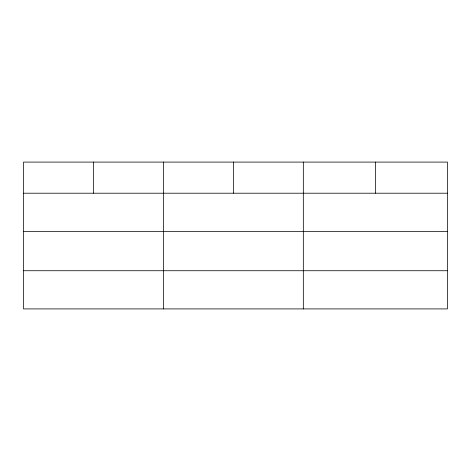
<?xml version="1.0" encoding="UTF-8"?>
<svg xmlns="http://www.w3.org/2000/svg" width="471" height="471" viewBox="0 0 471 471"><rect width="100%" height="100%" fill="white"/><g stroke="black" fill="none" stroke-linecap="round" stroke-linejoin="round"><path stroke-width="0.71" d="M447.45 231.391L447.45 162.089L23.55 162.089L23.55 308.911L447.45 308.911L447.45 231.391L23.55 231.391M23.55 193.21L447.45 193.21M23.55 270.731L447.45 270.731M375.387 162.089L375.387 193.21M303.324 162.089L303.324 308.911M233.38 162.089L233.38 193.21M163.437 162.089L163.437 308.911M93.494 162.089L93.494 193.21"/></g></svg>
